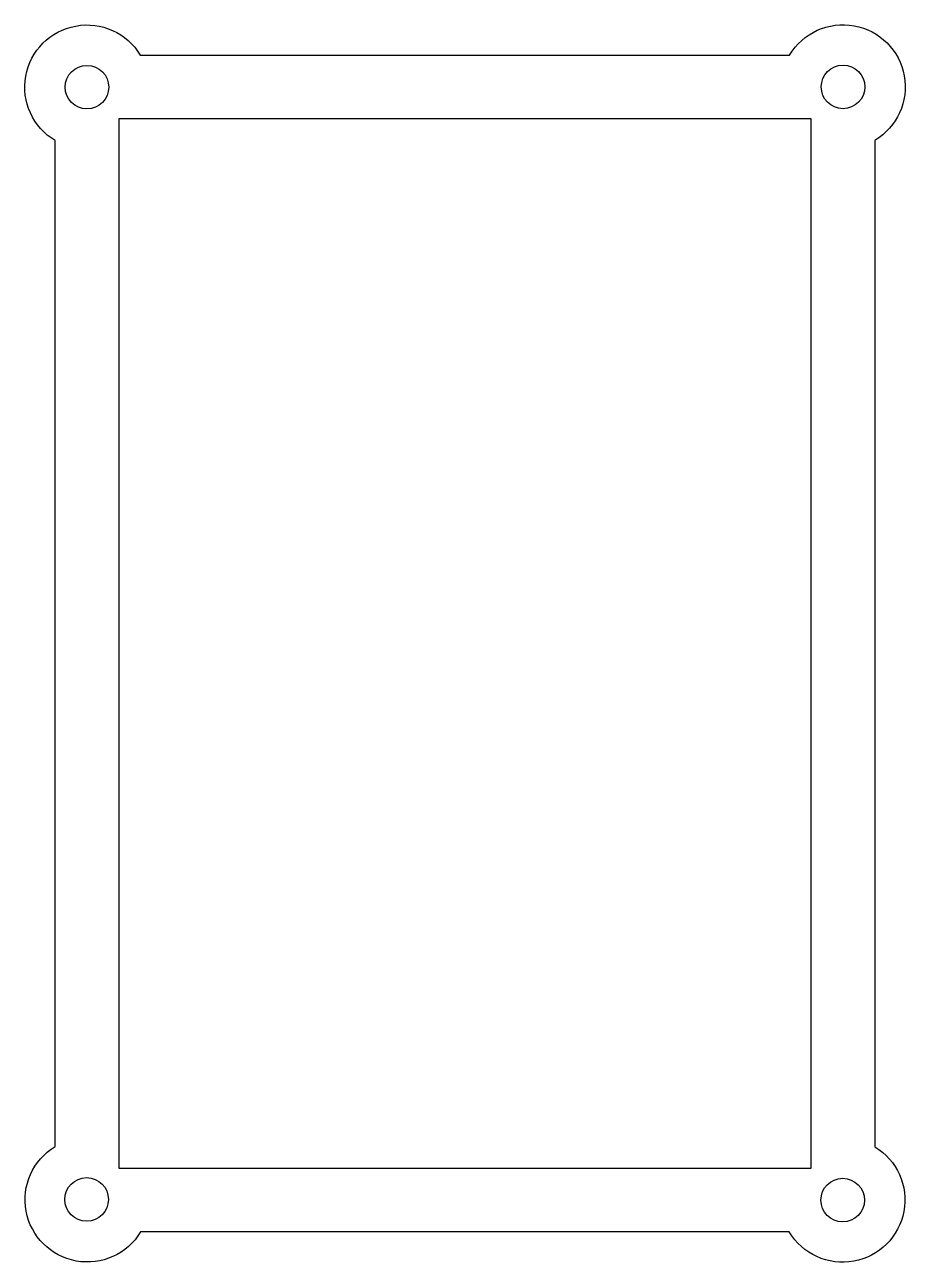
# Model space of a CAD drawing. Header units: millimetres. Extents: x -54.7 to 2, y -77.7 to 2.
import ezdxf

# ---------------------------------------------------------------- set-up
doc = ezdxf.new("R2010")
doc.units = ezdxf.units.MM
doc.layers.get('0').update_dxf_attribs({"linetype": 'CONTINUOUS'})

msp = doc.modelspace()

# ---------------------------------------------------------------- linework, layer by layer
msp.add_lwpolyline([(-52.702, -70.216), (-52.702, -5.498, -1.280829), (-47.225, 0), (-5.485, 0, -1.283852), (0, -5.485), (0, -70.229, -1.279509), (-5.505, -75.702), (-47.205, -75.702, -1.276502)], format="xyb", close=True)
msp.add_lwpolyline([(-4.1, -71.6), (-4.1, -4.1), (-48.6, -4.1), (-48.6, -71.6)], close=True)
for centre in [(-50.651, -2.064), (-2.05, -2.05), (-50.673, -73.608), (-2.071, -73.651)]:
    msp.add_circle(centre, 1.4)

doc.saveas('drawing.dxf')
